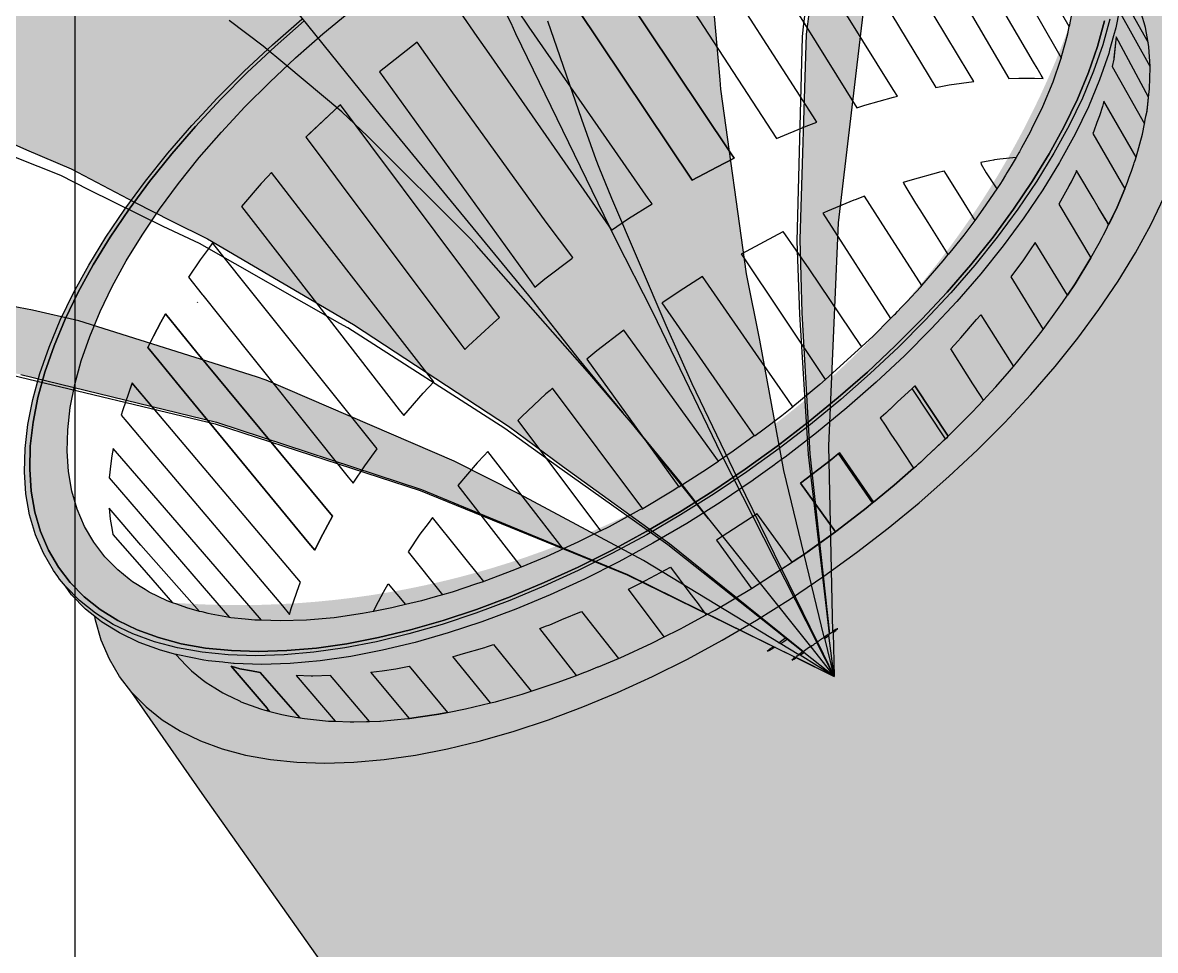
# Model space of a CAD drawing. Header units: metres. Extents: x -175 to 101, y -7 to 93.
# Drawn here: x 7.6325 to 7.6908, y 0.3985 to 0.4463 of the extents above; entities that cross this region are included whole.
import ezdxf

# ---------------------------------------------------------------- set-up
doc = ezdxf.new("R2010")
doc.units = ezdxf.units.M

# ---------------------------------------------------------------- blocks, each defined once
blk = doc.blocks.new('hidrop')
at = {"true_color": 0xffffff}
h = blk.add_hatch(color=7, dxfattribs=at)
h.dxf.hatch_style = 1
h.paths.add_polyline_path([(2.820926, -0.397867), (2.824549, -0.392676), (2.825179, -0.391852), (2.825702, -0.390954), (2.826116, -0.389984), (2.826479, -0.388744), (2.82693, -0.388385), (2.827653, -0.38765), (2.827964, -0.387211), (2.828273, -0.386839), (2.828354, -0.386701), (2.829099, -0.385514), (2.829507, -0.38456), (2.829806, -0.383539), (2.829995, -0.382456), (2.830073, -0.381315), (2.83004, -0.380121), (2.829897, -0.378878), (2.829642, -0.377592), (2.829279, -0.376267), (2.828807, -0.374909), (2.82823, -0.373522), (2.827548, -0.372114), (2.826766, -0.370688), (2.825886, -0.36925), (2.824911, -0.367807), (2.823845, -0.366364), (2.822693, -0.364927), (2.821459, -0.363501), (2.820926, -0.362928), (2.820147, -0.362092), (2.818764, -0.360706), (2.817315, -0.359347), (2.815805, -0.358022), (2.81424, -0.356736), (2.812626, -0.355493), (2.81097, -0.354299), (2.809279, -0.353159), (2.807558, -0.352076), (2.805815, -0.351055), (2.804057, -0.3501), (2.802291, -0.349215), (2.800523, -0.348404), (2.798761, -0.347669), (2.797011, -0.347014), (2.795281, -0.34644), (2.793576, -0.345951), (2.791905, -0.345548), (2.790274, -0.345233), (2.788688, -0.345008), (2.787155, -0.344872), (2.78568, -0.344826), (2.784269, -0.344872), (2.782927, -0.345008), (2.781661, -0.345233), (2.780475, -0.345548), (2.779373, -0.345951), (2.778361, -0.34644), (2.777441, -0.347014), (2.776618, -0.347669), (2.775895, -0.348404), (2.775275, -0.349215), (2.775195, -0.349353), (2.774449, -0.35054), (2.774116, -0.35132), (2.77325, -0.35186), (2.772414, -0.352526), (2.77168, -0.353272), (2.77105, -0.354096), (2.760816, -0.368569), (2.759658, -0.370366), (2.758558, -0.372305), (2.757522, -0.374378), (2.756552, -0.376577), (2.755654, -0.378894), (2.75483, -0.381319), (2.754084, -0.383842), (2.753418, -0.386455), (2.752836, -0.389145), (2.752339, -0.391904), (2.75193, -0.394719), (2.751611, -0.39758), (2.751381, -0.400476), (2.751243, -0.403395), (2.751197, -0.406325), (2.751243, -0.409256), (2.751381, -0.412174), (2.751611, -0.41507), (2.75193, -0.417931), (2.752339, -0.420747), (2.752836, -0.423505), (2.753418, -0.426196), (2.754084, -0.428808), (2.75483, -0.431332), (2.755654, -0.433757), (2.756552, -0.436073), (2.757522, -0.438272), (2.758558, -0.440346), (2.759658, -0.442284), (2.760816, -0.444081), (2.762029, -0.445729), (2.76329, -0.447222), (2.764596, -0.448553), (2.765942, -0.449717), (2.767321, -0.45071), (2.768729, -0.451528), (2.770159, -0.452168), (2.771607, -0.452626), (2.773067, -0.452902), (2.774532, -0.452994), (2.775997, -0.452902), (2.777456, -0.452626), (2.778904, -0.452168), (2.780335, -0.451528), (2.781743, -0.45071), (2.783122, -0.449717), (2.784467, -0.448553), (2.785773, -0.447222), (2.787035, -0.445729), (2.788247, -0.444081)])
h.paths.add_polyline_path([(2.776307, -0.358409), (2.776147, -0.357599), (2.776014, -0.356453), (2.775993, -0.355655), (2.775984, -0.355352), (2.776056, -0.3543), (2.776143, -0.353802), (2.776225, -0.353334), (2.776231, -0.353302), (2.776506, -0.352361), (2.776863, -0.351525), (2.776882, -0.351481), (2.777357, -0.350665), (2.777929, -0.349917), (2.778595, -0.349239), (2.779354, -0.348635), (2.780202, -0.348106), (2.781135, -0.347655), (2.782151, -0.347284), (2.783245, -0.346994), (2.784412, -0.346785), (2.785649, -0.34666), (2.786325, -0.346618), (2.786644, -0.346628), (2.786949, -0.346618), (2.788309, -0.34666), (2.789723, -0.346785), (2.791185, -0.346994), (2.792689, -0.347284), (2.79423, -0.347655), (2.795801, -0.348106), (2.797396, -0.348635), (2.799009, -0.349239), (2.800634, -0.349917), (2.802264, -0.350665), (2.803893, -0.351481, -0.05525), (2.813006, -0.357374), (2.814723, -0.358784), (2.816115, -0.360006), (2.817452, -0.361258), (2.818727, -0.362536), (2.819936, -0.363835), (2.821073, -0.36515), (2.822136, -0.366475), (2.823118, -0.367805), (2.824017, -0.369136), (2.824829, -0.370461), (2.82555, -0.371776), (2.826178, -0.373075), (2.826711, -0.374353), (2.827145, -0.375605), (2.82748, -0.376827), (2.827715, -0.378012), (2.827847, -0.379158), (2.827878, -0.380259), (2.827806, -0.381311), (2.827631, -0.382309), (2.827356, -0.38325), (2.82698, -0.38413), (2.826505, -0.384946), (2.825933, -0.385694), (2.825514, -0.38612), (2.825266, -0.386372), (2.824678, -0.386841), (2.824508, -0.386976), (2.823868, -0.387375), (2.82366, -0.387505), (2.822536, -0.388048, -0.33485)], flags=16)
for p, q in [((2.773607, -0.356786), (2.772249, -0.35922)), ((2.772139, -0.360455), (2.773735, -0.357595)), ((2.801842, -0.370287), (2.801842, -0.370287)), ((2.821167, -0.372592), (2.821192, -0.372626)), ((2.78642, -0.382921), (2.788179, -0.380376)), ((2.817575, -0.393489), (2.817567, -0.393614)), ((2.788247, -0.444081), (2.820926, -0.397867))]:
    blk.add_line(p, q)
for points in [[(2.773735, -0.357595), (2.773906, -0.358462), (2.774021, -0.35888), (2.774225, -0.359624), (2.77427, -0.359787), (2.774741, -0.361145), (2.775319, -0.362532), (2.776, -0.363941), (2.776782, -0.365367), (2.776799, -0.365393), (2.777663, -0.366804), (2.778638, -0.368247), (2.779704, -0.36969), (2.780856, -0.371127), (2.78209, -0.372553), (2.783401, -0.373962), (2.784784, -0.375348), (2.786234, -0.376707), (2.787744, -0.378032), (2.789309, -0.379318), (2.790923, -0.380561), (2.791005, -0.38062), (2.791436, -0.380931), (2.791478, -0.380961), (2.792557, -0.38174), (2.792578, -0.381755), (2.79427, -0.382896), (2.79599, -0.383978), (2.797733, -0.384999), (2.799491, -0.385954), (2.801257, -0.386839), (2.803025, -0.38765), (2.804788, -0.388385), (2.806537, -0.389041), (2.808268, -0.389614), (2.809972, -0.390103), (2.811643, -0.390506), (2.813275, -0.390821), (2.81486, -0.391047), (2.816394, -0.391183), (2.817869, -0.391228), (2.81928, -0.391183), (2.819318, -0.391179), (2.819589, -0.391151), (2.819766, -0.391133), (2.81986, -0.391124), (2.820621, -0.391047), (2.820846, -0.391006), (2.822177, -0.390744), (2.822247, -0.390725), (2.822274, -0.390718), (2.823073, -0.390506), (2.824175, -0.390103), (2.825188, -0.389614), (2.826107, -0.389041), (2.826451, -0.388766), (2.82693, -0.388385), (2.827653, -0.38765), (2.827964, -0.387211), (2.828273, -0.386839), (2.828354, -0.386701), (2.828584, -0.386399), (2.829099, -0.385514), (2.829507, -0.38456), (2.829806, -0.383539), (2.829995, -0.382456), (2.830073, -0.381315), (2.83004, -0.380121), (2.829897, -0.378878), (2.829642, -0.377592), (2.829279, -0.376267), (2.828807, -0.374909), (2.82823, -0.373522), (2.827548, -0.372114), (2.826766, -0.370688), (2.825886, -0.36925), (2.824911, -0.367807), (2.823845, -0.366364), (2.822693, -0.364927), (2.821459, -0.363501), (2.820926, -0.362928), (2.820147, -0.362092), (2.818764, -0.360706), (2.817315, -0.359347), (2.815805, -0.358022)], [(2.774217, -0.358022), (2.77458, -0.359347), (2.775052, -0.360706), (2.775629, -0.362092), (2.776311, -0.363501), (2.777093, -0.364927), (2.777974, -0.366364), (2.778949, -0.367807), (2.780014, -0.36925), (2.781167, -0.370688), (2.782401, -0.372114), (2.783712, -0.373522), (2.785095, -0.374909), (2.786544, -0.376267), (2.788055, -0.377592), (2.78962, -0.378878), (2.791233, -0.380121), (2.792889, -0.381315), (2.794581, -0.382456), (2.796301, -0.383539), (2.798044, -0.38456), (2.799802, -0.385514), (2.801568, -0.386399), (2.803336, -0.387211), (2.805098, -0.387946), (2.806848, -0.388601), (2.808579, -0.389174), (2.810283, -0.389664), (2.811954, -0.390066), (2.813586, -0.390381), (2.815171, -0.390607), (2.816705, -0.390743), (2.81818, -0.390788), (2.819591, -0.390743), (2.820932, -0.390607), (2.822198, -0.390381), (2.823384, -0.390066), (2.824486, -0.389664), (2.825498, -0.389174), (2.826418, -0.388601), (2.827241, -0.387946), (2.827964, -0.387211)], [(2.774483, -0.358116), (2.774843, -0.359429), (2.77531, -0.360774), (2.775882, -0.362147), (2.776557, -0.363542), (2.777332, -0.364955), (2.778204, -0.366378), (2.779169, -0.367807), (2.780225, -0.369236), (2.781366, -0.37066), (2.782588, -0.372072), (2.783887, -0.373468), (2.785257, -0.374841), (2.786692, -0.376186), (2.788188, -0.377498), (2.789738, -0.378772), (2.791336, -0.380003), (2.792976, -0.381185), (2.794651, -0.382315), (2.796355, -0.383388), (2.798081, -0.384399), (2.799822, -0.385344), (2.801572, -0.386221), (2.803323, -0.387024), (2.805068, -0.387752), (2.806801, -0.388401), (2.808515, -0.388969), (2.810203, -0.389454), (2.811858, -0.389853), (2.813474, -0.390164), (2.815044, -0.390388), (2.816563, -0.390523), (2.818024, -0.390568), (2.819421, -0.390523), (2.820749, -0.390388), (2.822003, -0.390164), (2.823178, -0.389853), (2.824269, -0.389454), (2.825272, -0.388969), (2.826183, -0.388401), (2.826998, -0.387752), (2.827714, -0.387024), (2.828328, -0.386221), (2.828838, -0.385344), (2.829242, -0.384399), (2.829538, -0.383388), (2.829725, -0.382315), (2.829803, -0.381185), (2.82977, -0.380003), (2.829628, -0.378772), (2.829376, -0.377498), (2.829016, -0.376186), (2.828549, -0.374841), (2.827977, -0.373468), (2.827302, -0.372072), (2.826528, -0.37066), (2.825656, -0.369236), (2.82469, -0.367807), (2.823634, -0.366378), (2.822493, -0.364955), (2.821271, -0.363542), (2.819972, -0.362147), (2.818603, -0.360774), (2.817167, -0.359429), (2.815671, -0.358116)], [(2.815671, -0.358116), (2.817167, -0.359429), (2.818603, -0.360774), (2.819972, -0.362147), (2.821271, -0.363542), (2.822493, -0.364955), (2.823634, -0.366378), (2.82469, -0.367807), (2.825656, -0.369236), (2.826528, -0.37066), (2.827302, -0.372072), (2.827977, -0.373468), (2.828549, -0.374841), (2.829016, -0.376186), (2.829376, -0.377498), (2.829628, -0.378772), (2.82977, -0.380003), (2.829803, -0.381185), (2.829725, -0.382315), (2.829538, -0.383388), (2.829242, -0.384399), (2.828838, -0.385344), (2.828328, -0.386221), (2.827714, -0.387024), (2.826998, -0.387752), (2.826183, -0.388401), (2.825272, -0.388969), (2.824269, -0.389454), (2.823178, -0.389853), (2.822003, -0.390164), (2.820749, -0.390388), (2.819421, -0.390523), (2.818024, -0.390568), (2.816563, -0.390523), (2.815044, -0.390388), (2.813474, -0.390164), (2.811858, -0.389853), (2.810203, -0.389454), (2.808515, -0.388969), (2.806801, -0.388401), (2.805068, -0.387752), (2.803323, -0.387024), (2.801572, -0.386221), (2.799822, -0.385344), (2.798081, -0.384399), (2.796355, -0.383388), (2.794651, -0.382315), (2.792976, -0.381185), (2.791336, -0.380003), (2.789738, -0.378772), (2.788188, -0.377498), (2.786692, -0.376186), (2.785257, -0.374841), (2.783887, -0.373468), (2.782588, -0.372072), (2.781366, -0.37066), (2.780225, -0.369236), (2.779169, -0.367807), (2.778204, -0.366378), (2.777332, -0.364955), (2.776557, -0.363542), (2.775882, -0.362147), (2.77531, -0.360774), (2.774843, -0.359429), (2.774483, -0.358116)], [(2.776147, -0.357599), (2.776307, -0.358409)], [(2.824549, -0.392676), (2.823815, -0.393422), (2.82298, -0.394088), (2.822046, -0.39467), (2.821018, -0.395167), (2.819899, -0.395576), (2.818695, -0.395895), (2.817409, -0.396125), (2.816047, -0.396263), (2.814615, -0.396309), (2.813117, -0.396263), (2.81156, -0.396125), (2.80995, -0.395895), (2.808293, -0.395576), (2.806596, -0.395167), (2.804866, -0.39467), (2.803109, -0.394088), (2.801332, -0.393422), (2.799543, -0.392676), (2.797748, -0.391852), (2.795954, -0.390954), (2.794169, -0.389984), (2.792399, -0.388948), (2.790653, -0.387848), (2.788935, -0.38669), (2.787254, -0.385477), (2.785615, -0.384216), (2.784026, -0.38291), (2.782493, -0.381564), (2.781021, -0.380185), (2.779617, -0.378777), (2.778285, -0.377347), (2.777032, -0.375899), (2.775862, -0.374439), (2.77478, -0.372974), (2.77379, -0.371509), (2.772896, -0.37005), (2.772102, -0.368602), (2.77141, -0.367171)], [(2.803296, -0.354964), (2.80114, -0.353831), (2.800339, -0.355029), (2.799472, -0.356325), (2.793743, -0.364895), (2.793549, -0.365185), (2.794445, -0.365634), (2.795705, -0.366318), (2.801622, -0.357467), (2.803296, -0.354964), (2.803151, -0.354885)], [(2.772859, -0.365127), (2.772534, -0.363942), (2.772428, -0.363408), (2.772402, -0.36319), (2.772338, -0.362952), (2.772299, -0.362755), (2.772258, -0.362398), (2.772221, -0.362078), (2.772201, -0.361909), (2.772166, -0.361608), (2.772136, -0.360505), (2.772139, -0.360455), (2.772208, -0.359452), (2.772249, -0.35922), (2.772383, -0.358453), (2.772452, -0.358218), (2.772534, -0.357937), (2.772659, -0.35751), (2.773035, -0.356629), (2.773505, -0.355822)], [(2.772216, -0.362033), (2.773882, -0.358933), (2.773901, -0.359094), (2.774007, -0.360009), (2.774016, -0.36009), (2.77409, -0.360467), (2.772428, -0.363408)], [(2.809863, -0.359211), (2.811802, -0.36073), (2.810905, -0.361972), (2.81002, -0.3632), (2.803999, -0.371546), (2.803802, -0.37182), (2.803284, -0.371394), (2.801908, -0.370335), (2.801886, -0.370318), (2.801842, -0.370287), (2.803229, -0.368465), (2.808106, -0.361699), (2.808975, -0.360471), (2.809861, -0.359209)], [(2.776717, -0.360006), (2.776747, -0.360093), (2.777151, -0.361258), (2.777684, -0.362536), (2.778239, -0.363685), (2.778312, -0.363835), (2.778752, -0.364638), (2.778865, -0.364843), (2.778898, -0.364903), (2.779033, -0.36515), (2.779875, -0.365226), (2.78015, -0.365265), (2.780197, -0.365274), (2.780382, -0.36531), (2.780853, -0.365401), (2.780838, -0.365483), (2.780576, -0.365924), (2.780035, -0.366757), (2.780744, -0.367805), (2.781167, -0.368378)], [(2.779033, -0.36515), (2.779238, -0.365484), (2.779429, -0.365797), (2.779508, -0.365925), (2.779587, -0.366054), (2.779762, -0.36634), (2.779845, -0.366475), (2.780035, -0.366757)], [(2.785497, -0.373437), (2.785306, -0.373246), (2.785251, -0.37319), (2.785135, -0.373075), (2.784928, -0.372851), (2.784707, -0.372615), (2.784645, -0.372548), (2.784206, -0.372076), (2.783926, -0.371776), (2.783882, -0.371724), (2.782789, -0.370461), (2.782534, -0.370143), (2.783568, -0.368481), (2.78377, -0.368156), (2.783972, -0.367843), (2.784195, -0.367494), (2.784697, -0.366665), (2.784824, -0.366461), (2.784834, -0.366413), (2.784489, -0.366314), (2.784424, -0.366295), (2.784372, -0.36628), (2.783012, -0.365897), (2.782969, -0.365886), (2.782805, -0.365838), (2.782754, -0.365826), (2.782665, -0.36597), (2.781865, -0.367255), (2.781591, -0.367696), (2.781167, -0.368378), (2.781726, -0.369136), (2.782295, -0.369845), (2.782534, -0.370143)], [(2.774281, -0.368615), (2.773838, -0.367699), (2.773442, -0.36675)], [(2.783882, -0.371724), (2.786013, -0.368415), (2.786837, -0.367135), (2.787328, -0.367319), (2.787395, -0.367344), (2.788743, -0.367906), (2.7889, -0.367972), (2.78899, -0.368013), (2.785497, -0.373437), (2.78641, -0.374353), (2.788849, -0.376572), (2.789139, -0.376827), (2.790526, -0.377967)], [(2.786986, -0.374877), (2.789695, -0.370876), (2.791022, -0.368945)], [(2.788849, -0.376572), (2.793174, -0.370103), (2.791022, -0.368945)], [(2.776398, -0.372229), (2.778059, -0.369516), (2.778312, -0.36989), (2.778664, -0.370412), (2.779307, -0.371282), (2.77765, -0.373987)], [(2.78072, -0.377628), (2.78034, -0.377221), (2.780088, -0.376949), (2.779383, -0.376135), (2.779176, -0.375896), (2.778949, -0.375633), (2.777885, -0.374306), (2.77765, -0.373987), (2.776901, -0.372974), (2.776649, -0.3726), (2.776398, -0.372229), (2.776001, -0.371642), (2.775189, -0.370315)], [(2.79251, -0.379475), (2.792468, -0.379445), (2.79207, -0.379158), (2.791102, -0.378413), (2.790582, -0.378012), (2.790526, -0.377967), (2.790785, -0.377595), (2.792115, -0.375679), (2.795173, -0.371275), (2.796374, -0.372031), (2.79722, -0.372601), (2.797263, -0.37263), (2.793232, -0.378435), (2.79251, -0.379475), (2.793596, -0.380259), (2.794352, -0.380769)], [(2.782671, -0.379619), (2.784394, -0.377032), (2.785153, -0.377743), (2.785381, -0.377957), (2.785642, -0.378201), (2.785745, -0.378298), (2.785977, -0.378502), (2.786031, -0.378549), (2.785784, -0.378921), (2.785477, -0.379384), (2.785178, -0.379835), (2.78478, -0.380436), (2.78468, -0.380587), (2.784523, -0.380825), (2.784316, -0.381137), (2.784165, -0.381004), (2.784055, -0.380908), (2.783946, -0.380812), (2.783913, -0.380783), (2.783629, -0.380517), (2.783428, -0.380325), (2.782671, -0.379619), (2.782575, -0.379529), (2.782532, -0.379487), (2.781298, -0.37825), (2.78072, -0.377628), (2.78087, -0.377392), (2.781256, -0.376785), (2.781548, -0.376327), (2.782402, -0.374984), (2.782035, -0.37459), (2.781882, -0.374426), (2.78107, -0.373487), (2.780861, -0.373246), (2.779176, -0.375896)], [(2.796394, -0.38209), (2.795156, -0.381311), (2.794352, -0.380769), (2.799234, -0.374026), (2.800609, -0.375085), (2.801135, -0.375517), (2.796394, -0.38209), (2.796742, -0.382309), (2.798249, -0.383225)], [(2.784394, -0.377032), (2.784252, -0.37689), (2.782532, -0.379487)], [(2.800422, -0.384357), (2.799969, -0.38413), (2.798411, -0.383284), (2.798348, -0.38325), (2.798249, -0.383225), (2.802896, -0.377018), (2.803022, -0.377128), (2.803235, -0.377314), (2.804472, -0.378474), (2.804674, -0.378676), (2.800422, -0.384357), (2.801598, -0.384946), (2.802344, -0.385289), (2.802595, -0.385404), (2.803228, -0.385694), (2.804506, -0.386227), (2.804561, -0.38625), (2.804852, -0.386372), (2.806434, -0.386965), (2.806466, -0.386976), (2.806804, -0.387088), (2.808061, -0.387505), (2.808551, -0.387645), (2.808932, -0.387755), (2.809632, -0.387956), (2.810465, -0.388156)], [(2.786369, -0.382879), (2.78642, -0.382921), (2.786752, -0.383194), (2.788241, -0.384341), (2.788333, -0.384407), (2.790136, -0.381906), (2.788608, -0.380729), (2.788179, -0.380376), (2.788128, -0.380334), (2.786369, -0.382879), (2.785307, -0.382006), (2.784316, -0.381137)], [(2.802344, -0.385289), (2.80623, -0.380277), (2.806417, -0.380478), (2.806772, -0.38086), (2.807772, -0.382015), (2.804506, -0.386227)], [(2.817873, -0.388962), (2.823845, -0.382034), (2.825499, -0.380115), (2.825575, -0.380501), (2.82562, -0.380896), (2.825706, -0.381633), (2.820926, -0.387186), (2.819526, -0.388812)], [(2.790568, -0.385966), (2.792363, -0.383478), (2.794453, -0.384833), (2.792653, -0.387328), (2.789878, -0.385516), (2.78977, -0.385443), (2.788333, -0.384407)], [(2.806434, -0.386965), (2.809076, -0.383666), (2.809302, -0.383971), (2.809719, -0.384536), (2.810324, -0.385431), (2.808551, -0.387645)], [(2.797142, -0.389816), (2.798987, -0.387361), (2.798821, -0.387278), (2.798395, -0.387064), (2.798105, -0.386919), (2.796832, -0.386228), (2.795873, -0.387504), (2.795408, -0.388121), (2.795205, -0.388392), (2.794984, -0.388686), (2.794528, -0.388438), (2.792653, -0.387328)], [(2.812114, -0.388509), (2.811971, -0.388212), (2.811586, -0.38751), (2.811351, -0.387082), (2.810465, -0.388156), (2.810955, -0.388275), (2.811173, -0.388327), (2.812114, -0.388509), (2.812677, -0.388617), (2.814139, -0.388826), (2.815553, -0.388951), (2.816912, -0.388993), (2.817873, -0.388962), (2.818213, -0.388951), (2.81871, -0.388901), (2.81945, -0.388826), (2.819526, -0.388812), (2.820461, -0.388645), (2.820617, -0.388617), (2.820926, -0.388527), (2.82106, -0.3885), (2.821711, -0.388327), (2.822228, -0.388138), (2.822459, -0.388054)], [(2.812309, -0.394163), (2.814322, -0.391807), (2.815237, -0.391836), (2.815316, -0.391833), (2.816088, -0.391808), (2.814082, -0.394156), (2.813313, -0.394181), (2.813115, -0.394187), (2.812461, -0.394167), (2.812309, -0.394163), (2.811787, -0.394147), (2.811753, -0.394146), (2.810338, -0.39402), (2.810262, -0.394009), (2.809687, -0.393927), (2.808874, -0.393812), (2.808753, -0.393788), (2.808299, -0.393701), (2.807368, -0.393521), (2.806083, -0.393211), (2.805825, -0.393149), (2.805653, -0.3931), (2.804457, -0.392757), (2.804252, -0.392698), (2.803989, -0.392611), (2.802655, -0.392168), (2.801663, -0.391797), (2.80137, -0.391687), (2.80104, -0.391563), (2.80056, -0.391363), (2.800533, -0.391352), (2.799507, -0.390924), (2.799413, -0.390885), (2.797781, -0.390136), (2.797142, -0.389816), (2.796976, -0.389733), (2.796555, -0.389522), (2.79627, -0.389379), (2.79615, -0.389319), (2.794984, -0.388686)], [(2.801663, -0.391797), (2.803554, -0.389377), (2.80326, -0.389267), (2.803042, -0.389186), (2.802455, -0.388941), (2.802415, -0.388924), (2.801401, -0.388501), (2.799507, -0.390924)], [(2.820926, -0.397867), (2.824549, -0.392676), (2.825179, -0.391852), (2.825702, -0.390954), (2.826116, -0.389984), (2.82642, -0.388948), (2.826451, -0.388766)], [(2.806083, -0.393211), (2.808018, -0.390821), (2.807875, -0.390787), (2.80759, -0.390705), (2.806379, -0.390357), (2.806287, -0.390331), (2.80593, -0.390213), (2.803989, -0.392611)], [(2.822274, -0.390718), (2.821743, -0.391295), (2.821479, -0.391563), (2.820926, -0.392004), (2.820719, -0.392168), (2.820278, -0.392443), (2.81987, -0.392698), (2.819654, -0.392802), (2.819404, -0.392923), (2.818977, -0.393129), (2.818936, -0.393149), (2.817919, -0.393521), (2.817702, -0.393578), (2.817607, -0.393604), (2.817567, -0.393614), (2.817436, -0.393649), (2.817575, -0.393489), (2.819442, -0.391319), (2.818983, -0.391456), (2.818382, -0.391563), (2.817936, -0.391643), (2.815906, -0.393975), (2.815655, -0.39402), (2.814417, -0.394146), (2.814082, -0.394156)], [(2.810262, -0.394009), (2.812239, -0.391639), (2.811662, -0.391557), (2.810954, -0.391456), (2.81028, -0.391326), (2.808299, -0.393701)], [(2.817436, -0.393649), (2.816824, -0.393812), (2.816402, -0.393887), (2.815906, -0.393975)]]:
    blk.add_lwpolyline(points)
blk.add_lwpolyline([(2.82106, -0.3885), (2.824084, -0.385098), (2.825704, -0.383188), (2.825664, -0.383761), (2.825566, -0.384326), (2.825528, -0.384542), (2.824038, -0.386247), (2.822459, -0.388054), (2.822726, -0.387956), (2.82366, -0.387505), (2.823868, -0.387375), (2.824508, -0.386976), (2.824678, -0.386841), (2.825266, -0.386372), (2.825514, -0.38612), (2.825933, -0.385694), (2.826505, -0.384946), (2.82698, -0.38413), (2.827356, -0.38325), (2.827631, -0.382309), (2.827806, -0.381311), (2.827878, -0.380259), (2.827847, -0.379158), (2.827715, -0.378012), (2.82748, -0.376827), (2.827145, -0.375605), (2.826711, -0.374353), (2.826178, -0.373075), (2.82555, -0.371776), (2.824829, -0.370461), (2.824017, -0.369136), (2.823118, -0.367805), (2.822136, -0.366475), (2.821073, -0.36515), (2.819936, -0.363835), (2.818727, -0.362536), (2.817452, -0.361258), (2.816115, -0.360006), (2.814723, -0.358784), (2.81328, -0.357599, 0.057052)], format="xyb")
for points in [[(2.781393, -0.351845), (2.776717, -0.360006), (2.776501, -0.359219), (2.776381, -0.358784), (2.776307, -0.358409), (2.779955, -0.352039), (2.781142, -0.349966), (2.781617, -0.34984), (2.781891, -0.349791), (2.782659, -0.349654)], [(2.778897, -0.361068), (2.778527, -0.361056), (2.778491, -0.361055), (2.778092, -0.361068), (2.77764, -0.361083), (2.77774, -0.360911), (2.777955, -0.360545), (2.778134, -0.360239), (2.783138, -0.351698), (2.784258, -0.349787), (2.784428, -0.349496), (2.785279, -0.349469), (2.785584, -0.349478), (2.786194, -0.349497), (2.784904, -0.351699), (2.779406, -0.361084)], [(2.77764, -0.361083), (2.77774, -0.360911), (2.777955, -0.360545), (2.778134, -0.360239), (2.783138, -0.351698), (2.784258, -0.349787), (2.784428, -0.349496), (2.785279, -0.349469), (2.785584, -0.349478), (2.786194, -0.349497), (2.784904, -0.351699), (2.779406, -0.361084), (2.778897, -0.361068), (2.778491, -0.361055), (2.778092, -0.361068)], [(2.781456, -0.360832), (2.786864, -0.351857), (2.787776, -0.350342), (2.788189, -0.349658), (2.789466, -0.34984), (2.789667, -0.349878), (2.790148, -0.349971), (2.788837, -0.352173), (2.783176, -0.361543), (2.782479, -0.361409), (2.781217, -0.361229)], [(2.781217, -0.361229), (2.781456, -0.360832), (2.786864, -0.351857), (2.787776, -0.350342), (2.788189, -0.349658), (2.789466, -0.34984), (2.789667, -0.349878), (2.790148, -0.349971), (2.788837, -0.352173), (2.783176, -0.361543), (2.782479, -0.361409)], [(2.785144, -0.361983), (2.78536, -0.361635), (2.790951, -0.352646), (2.791727, -0.351399), (2.792318, -0.350448), (2.794039, -0.350943), (2.794402, -0.351063), (2.793039, -0.353254), (2.787231, -0.362591), (2.786825, -0.362456), (2.785346, -0.362032)], [(2.790951, -0.352646), (2.791727, -0.351399), (2.792314, -0.350455), (2.792476, -0.350494), (2.794039, -0.350943), (2.794402, -0.351063), (2.793039, -0.353254), (2.787231, -0.362591), (2.786825, -0.362456), (2.785346, -0.362032), (2.785144, -0.361983), (2.78536, -0.361635)], [(2.798576, -0.352633), (2.798806, -0.352729), (2.79759, -0.3546), (2.791376, -0.364161), (2.789847, -0.363523), (2.789297, -0.363317), (2.7895, -0.363003), (2.795078, -0.354343), (2.795274, -0.35404), (2.795963, -0.35297), (2.796676, -0.351863), (2.7972, -0.352059)], [(2.789297, -0.363317), (2.7895, -0.363003), (2.795078, -0.354343), (2.795274, -0.35404), (2.795963, -0.35297), (2.796676, -0.351863), (2.7972, -0.352059), (2.798576, -0.352633), (2.79883, -0.352739), (2.798825, -0.352701), (2.79759, -0.3546), (2.791376, -0.364161), (2.789847, -0.363523)], [(2.793549, -0.365185), (2.793743, -0.364895), (2.799472, -0.356325), (2.800339, -0.355029), (2.80114, -0.353831), (2.803296, -0.354964), (2.801622, -0.357467), (2.795705, -0.366318), (2.794445, -0.365634)], [(2.804091, -0.358434), (2.804704, -0.357551), (2.805573, -0.356299), (2.806785, -0.357062), (2.807619, -0.357624), (2.807664, -0.357654), (2.806787, -0.358916), (2.806181, -0.359789), (2.799878, -0.368856), (2.799863, -0.368886), (2.798977, -0.368289), (2.797773, -0.367531), (2.797965, -0.367255)], [(2.797773, -0.367531), (2.797965, -0.367255), (2.804091, -0.358434), (2.804704, -0.357551), (2.805573, -0.356299), (2.806785, -0.357062), (2.807619, -0.357624), (2.807664, -0.357654), (2.806787, -0.358916), (2.806181, -0.359789), (2.799878, -0.368856), (2.799863, -0.368886), (2.798977, -0.368289)], [(2.772258, -0.362398), (2.772216, -0.362033), (2.773882, -0.358933), (2.773901, -0.359094), (2.774016, -0.36009), (2.77409, -0.360467), (2.772428, -0.363408), (2.772402, -0.36319), (2.77231, -0.362848)], [(2.801842, -0.370287), (2.803229, -0.368465), (2.808106, -0.361699), (2.808975, -0.360471), (2.809861, -0.359209), (2.811802, -0.36073), (2.810905, -0.361972), (2.81002, -0.3632), (2.803999, -0.371546), (2.803802, -0.37182), (2.803284, -0.371394), (2.801908, -0.370335), (2.801886, -0.370318)], [(2.774517, -0.362252), (2.774592, -0.362525), (2.774754, -0.362992), (2.774876, -0.363342), (2.775031, -0.363791), (2.775081, -0.363909), (2.773442, -0.36675), (2.773838, -0.367699), (2.774273, -0.368599), (2.774808, -0.367696), (2.77507, -0.367255), (2.775857, -0.365928), (2.775923, -0.365815), (2.77596, -0.365928), (2.776243, -0.366467), (2.776412, -0.366774), (2.776839, -0.367552), (2.775189, -0.370315), (2.776001, -0.371642), (2.776398, -0.372229), (2.778059, -0.369516), (2.778312, -0.36989), (2.778664, -0.370412), (2.779307, -0.371282), (2.77765, -0.373987), (2.776901, -0.372974), (2.776649, -0.3726), (2.776398, -0.372229), (2.776001, -0.371642), (2.775189, -0.370315), (2.774769, -0.369551), (2.774612, -0.369265), (2.774538, -0.36913), (2.774466, -0.368999), (2.774329, -0.368716), (2.773838, -0.367699), (2.773442, -0.36675), (2.773304, -0.366419), (2.773211, -0.36615), (2.773135, -0.36593), (2.773105, -0.365846), (2.772981, -0.365489), (2.772957, -0.365418), (2.772898, -0.365247), (2.772857, -0.36513)], [(2.774517, -0.362252), (2.774592, -0.362525), (2.774754, -0.362992), (2.774876, -0.363342), (2.775031, -0.363791), (2.775081, -0.363909), (2.773442, -0.36675), (2.773304, -0.366419), (2.773211, -0.36615), (2.773135, -0.36593), (2.773105, -0.365846), (2.772981, -0.365489), (2.772957, -0.365418), (2.772898, -0.365247), (2.772869, -0.365165), (2.772859, -0.365127)], [(2.813809, -0.362439), (2.813938, -0.362552), (2.814109, -0.362702), (2.81543, -0.36394), (2.815588, -0.364098), (2.814698, -0.365286), (2.813766, -0.366531), (2.807614, -0.37475), (2.807402, -0.375032), (2.807212, -0.37484), (2.805953, -0.373661), (2.805625, -0.373373), (2.812254, -0.364517)], [(2.805625, -0.373373), (2.812254, -0.364517), (2.813809, -0.362439), (2.813938, -0.362552), (2.814109, -0.362702), (2.815592, -0.364092), (2.814698, -0.365286), (2.813766, -0.366531), (2.807614, -0.37475), (2.807402, -0.375032), (2.807212, -0.37484), (2.805953, -0.373661)], [(2.77596, -0.365928), (2.776185, -0.366356), (2.776205, -0.366397), (2.776247, -0.366474), (2.776412, -0.366774), (2.776839, -0.367552), (2.775189, -0.370315), (2.774769, -0.369551), (2.774612, -0.369265), (2.774538, -0.36913), (2.774466, -0.368999), (2.774329, -0.368716), (2.774281, -0.368615), (2.774396, -0.368392), (2.774808, -0.367696), (2.77507, -0.367255), (2.775857, -0.365928), (2.775923, -0.365815)], [(2.8189, -0.36766), (2.818064, -0.36874), (2.817049, -0.370048), (2.81078, -0.378134), (2.810554, -0.378426), (2.80955, -0.377267), (2.809012, -0.376689), (2.815505, -0.368315), (2.81736, -0.365922), (2.817551, -0.366128), (2.817885, -0.366487)], [(2.809012, -0.376689), (2.815505, -0.368315), (2.81736, -0.365922), (2.817551, -0.366128), (2.817885, -0.366487), (2.8189, -0.36766), (2.818064, -0.36874), (2.817049, -0.370048), (2.81078, -0.378134), (2.810554, -0.378426), (2.80955, -0.377267)], [(2.820926, -0.372193), (2.820898, -0.372228), (2.820024, -0.37332), (2.813416, -0.38159), (2.813152, -0.3819), (2.812547, -0.381005), (2.811928, -0.380135), (2.818776, -0.371554), (2.820388, -0.369541), (2.820619, -0.369853), (2.820926, -0.370269), (2.821031, -0.370412), (2.821636, -0.371307)], [(2.811928, -0.380135), (2.818776, -0.371554), (2.820388, -0.369541), (2.820619, -0.369853), (2.820926, -0.370269), (2.821031, -0.370412), (2.821636, -0.371307), (2.820926, -0.372193), (2.820898, -0.372228), (2.820024, -0.37332), (2.813416, -0.38159), (2.813152, -0.3819), (2.812547, -0.381005)], [(2.814214, -0.383608), (2.814837, -0.384743), (2.815128, -0.385346), (2.815444, -0.384995), (2.822087, -0.376905), (2.823156, -0.375609), (2.82372, -0.374925), (2.823435, -0.374336), (2.823045, -0.373625), (2.822805, -0.373187), (2.821196, -0.375171)], [(2.814214, -0.383608), (2.821196, -0.375171), (2.822805, -0.373187), (2.823045, -0.373625), (2.823435, -0.374336), (2.82372, -0.374925), (2.823156, -0.375609), (2.822087, -0.376905), (2.815444, -0.384995), (2.815128, -0.385346), (2.814837, -0.384743)], [(2.784252, -0.37689), (2.784394, -0.377032), (2.785153, -0.377743), (2.785381, -0.377957), (2.785745, -0.378298), (2.785977, -0.378502), (2.786031, -0.378549), (2.785784, -0.378921), (2.785477, -0.379384), (2.785178, -0.379835), (2.78478, -0.380436), (2.78468, -0.380587), (2.784523, -0.380825), (2.784316, -0.381137), (2.785307, -0.382006), (2.786369, -0.382879), (2.788128, -0.380334), (2.788608, -0.380729), (2.790136, -0.381906), (2.788333, -0.384407), (2.78977, -0.385443), (2.789878, -0.385516), (2.790568, -0.385966), (2.792363, -0.383478), (2.794453, -0.384833), (2.792653, -0.387328), (2.789804, -0.385468), (2.788333, -0.384407), (2.788241, -0.384341), (2.786752, -0.383194), (2.78642, -0.382921), (2.786369, -0.382879), (2.785307, -0.382006), (2.784316, -0.381137), (2.784165, -0.381004), (2.784055, -0.380908), (2.783946, -0.380812), (2.783913, -0.380783), (2.783629, -0.380517), (2.783428, -0.380325), (2.782531, -0.379489)], [(2.81586, -0.387002), (2.822879, -0.378697), (2.824533, -0.376741), (2.824739, -0.377335), (2.825012, -0.378121), (2.82509, -0.378406), (2.824804, -0.378745), (2.823443, -0.380355), (2.816797, -0.388219), (2.816424, -0.38866), (2.816339, -0.388349), (2.81593, -0.38717)], [(2.823443, -0.380355), (2.816797, -0.388219), (2.816424, -0.38866), (2.816339, -0.388349), (2.81593, -0.38717), (2.81586, -0.387002), (2.822879, -0.378697), (2.824526, -0.376749), (2.824582, -0.376883), (2.824739, -0.377335), (2.825012, -0.378121), (2.82509, -0.378406), (2.824804, -0.378745)], [(2.812239, -0.391639), (2.811662, -0.391557), (2.810954, -0.391456), (2.81028, -0.391326), (2.808299, -0.393701), (2.808874, -0.393812), (2.809687, -0.393927), (2.810262, -0.394009)], [(2.815906, -0.393975), (2.817936, -0.391643), (2.818382, -0.391563), (2.818983, -0.391456), (2.819442, -0.391319), (2.817575, -0.393489), (2.817567, -0.393614), (2.817436, -0.393649), (2.816824, -0.393812), (2.816402, -0.393887)]]:
    blk.add_lwpolyline(points, close=True)
blk = doc.blocks.new('planta 2')
at = {"true_color": 0xffffff}
h = blk.add_hatch(color=7, dxfattribs=at)
h.dxf.hatch_style = 1
h.paths.add_polyline_path([(6.060596, 0.340758), (6.062782, 0.350351), (6.064123, 0.35543), (6.06619, 0.364322), (6.067262, 0.368307), (6.068216, 0.372418), (6.069341, 0.37744), (6.069959, 0.379815), (6.072057, 0.389587), (6.072179, 0.39007), (6.073906, 0.398869), (6.074152, 0.400775), (6.074177, 0.400829), (6.075098, 0.406706), (6.075437, 0.410734), (6.075739, 0.413592), (6.075805, 0.41869), (6.075817, 0.419566), (6.075073, 0.418739), (6.070376, 0.413582), (6.068061, 0.410734), (6.065279, 0.406721), (6.061604, 0.400759), (6.060591, 0.398851), (6.056325, 0.390062), (6.056126, 0.389589), (6.052578, 0.379834), (6.051835, 0.377432), (6.051503, 0.376192), (6.051176, 0.377693), (6.050962, 0.378369), (6.050798, 0.378915), (6.050735, 0.379078), (6.049282, 0.383068), (6.047962, 0.385774), (6.046876, 0.387543), (6.043967, 0.391234), (6.043583, 0.39071), (6.041084, 0.387543), (6.039997, 0.385774), (6.038677, 0.383068), (6.037199, 0.379042), (6.036997, 0.378369), (6.036783, 0.377693), (6.036783, 0.377654), (6.036456, 0.376192), (6.036253, 0.375233), (6.035418, 0.371416), (6.035375, 0.371078), (6.034594, 0.36374), (6.034531, 0.361926), (6.034318, 0.354733), (6.03441, 0.351636), (6.034594, 0.34441), (6.034903, 0.340266), (6.035418, 0.332228), (6.035875, 0.327879), (6.036441, 0.321628), (6.036783, 0.317928), (6.037212, 0.314544), (6.038677, 0.301087), (6.038781, 0.300335), (6.04055, 0.285331), (6.041084, 0.279979), (6.041631, 0.27545), (6.041747, 0.274617), (6.041877, 0.273407), (6.042335, 0.269615), (6.042618, 0.266513), (6.04372, 0.255851), (6.043844, 0.25576), (6.043978, 0.255765), (6.044281, 0.255888), (6.04427, 0.255793), (6.044693, 0.255809), (6.04481, 0.255806), (6.048531, 0.266513), (6.051819, 0.274617), (6.053446, 0.278779), (6.058597, 0.289958), (6.058889, 0.290493), (6.06384, 0.29993), (6.065252, 0.302182), (6.068072, 0.306864), (6.069122, 0.308651), (6.071001, 0.311285), (6.074253, 0.316116), (6.076143, 0.318369), (6.079168, 0.32221), (6.080655, 0.323656), (6.082035, 0.325095), (6.083686, 0.326939), (6.084544, 0.327623), (6.087625, 0.330356), (6.087793, 0.330445), (6.090363, 0.331991), (6.090791, 0.332304), (6.090821, 0.332309), (6.091525, 0.332545), (6.091745, 0.332596), (6.091882, 0.332664), (6.088206, 0.33293), (6.085663, 0.33312), (6.084975, 0.333052), (6.082528, 0.332812), (6.080284, 0.332555), (6.078325, 0.332331), (6.077745, 0.33215), (6.077121, 0.331956), (6.077095, 0.331947), (6.073144, 0.330767), (6.072041, 0.330437), (6.071798, 0.330351), (6.067279, 0.327641), (6.066295, 0.326953), (6.063404, 0.324105), (6.062879, 0.323625), (6.061572, 0.322199), (6.058876, 0.318365), (6.057553, 0.316118), (6.055253, 0.311305), (6.054204, 0.308659), (6.052833, 0.304563), (6.052098, 0.302414), (6.055431, 0.314544), (6.056513, 0.317928), (6.057847, 0.321628), (6.060055, 0.327879), (6.061839, 0.332228), (6.065481, 0.340266), (6.067664, 0.34441), (6.071843, 0.351636), (6.073935, 0.354733), (6.074729, 0.355808), (6.078756, 0.361477), (6.080261, 0.364322), (6.082703, 0.368307), (6.085213, 0.372418), (6.088175, 0.37744), (6.089799, 0.379815), (6.096379, 0.389587), (6.096757, 0.39007), (6.103527, 0.398869), (6.104962, 0.400775), (6.105013, 0.400829), (6.109979, 0.406706), (6.113275, 0.410734), (6.116046, 0.413592), (6.120813, 0.41869), (6.121633, 0.419566), (6.120584, 0.418739), (6.113803, 0.413582), (6.110188, 0.410734), (6.105868, 0.406721), (6.099669, 0.400759), (6.097954, 0.398833), (6.097914, 0.398787), (6.090122, 0.390062), (6.089718, 0.389589), (6.082523, 0.379834), (6.080827, 0.377432), (6.07609, 0.369655), (6.075219, 0.368275), (6.072864, 0.364329), (6.068286, 0.355426), (6.065827, 0.35035), (6.06186, 0.340779), (6.059859, 0.335626), (6.058572, 0.331705), (6.05813, 0.330389), (6.058598, 0.33248), (6.059288, 0.335631)])
h.paths.add_polyline_path([(6.031288, 0.389587), (6.031082, 0.39007), (6.026755, 0.398869), (6.025668, 0.400775), (6.025652, 0.400829), (6.021988, 0.406706), (6.019172, 0.410734), (6.016828, 0.413592), (6.012154, 0.41869), (6.011351, 0.419566), (6.011348, 0.418739), (6.011487, 0.413582), (6.011828, 0.410734), (6.012213, 0.406721), (6.013215, 0.400759), (6.013485, 0.398833), (6.013494, 0.398787), (6.015296, 0.390062), (6.015419, 0.389589), (6.017596, 0.379834), (6.018241, 0.377432), (6.020037, 0.369655), (6.020368, 0.368275), (6.021457, 0.364329), (6.023581, 0.355426), (6.024949, 0.35035), (6.027176, 0.340779), (6.028513, 0.335626), (6.029387, 0.331705), (6.029701, 0.330299), (6.028964, 0.33248), (6.027924, 0.335631), (6.025922, 0.340758), (6.021931, 0.350351), (6.019462, 0.35543), (6.014881, 0.364322), (6.012499, 0.368307), (6.009903, 0.372418), (6.00684, 0.37744), (6.005161, 0.379815), (5.997954, 0.389587), (5.99754, 0.39007), (5.989694, 0.398869), (5.987839, 0.400851), (5.98176, 0.406706), (5.977439, 0.410734), (5.973822, 0.413592), (5.967146, 0.41869), (5.965999, 0.419566), (5.966738, 0.418739), (5.971632, 0.413582), (5.974428, 0.410734), (5.977755, 0.406721), (5.982848, 0.400759), (5.984251, 0.398833), (5.984285, 0.398787), (5.991069, 0.390062), (5.991443, 0.389589), (5.99807, 0.379834), (5.999725, 0.377432), (6.004344, 0.369655), (6.007629, 0.364329), (6.008864, 0.361926), (6.008981, 0.36179), (6.009042, 0.361675), (6.011665, 0.357973), (6.014025, 0.354765), (6.016132, 0.351636), (6.020296, 0.344414), (6.022476, 0.340266), (6.02612, 0.332206), (6.027893, 0.327879), (6.028855, 0.325154), (6.031447, 0.31795), (6.032534, 0.314544), (6.032963, 0.31298), (6.033722, 0.311285), (6.034689, 0.308651), (6.035243, 0.306864), (6.036727, 0.302182), (6.037292, 0.29993), (6.039362, 0.290493), (6.039452, 0.289958), (6.041164, 0.278779), (6.041631, 0.27545), (6.041084, 0.279979), (6.04055, 0.285331), (6.038781, 0.300335), (6.038677, 0.301087), (6.037212, 0.314544), (6.036783, 0.317928), (6.036441, 0.321628), (6.035875, 0.327879), (6.035418, 0.332228), (6.034903, 0.340266), (6.034594, 0.34441), (6.03441, 0.351636), (6.034318, 0.354733), (6.034531, 0.361926), (6.034594, 0.36374), (6.035404, 0.371353), (6.036253, 0.375233), (6.035651, 0.37744), (6.0349, 0.379815)])
h.paths.add_polyline_path([(6.030319, 0.318369), (6.027773, 0.32221), (6.026526, 0.323656), (6.025038, 0.325095), (6.023259, 0.326939), (6.022332, 0.327623), (6.017997, 0.330356), (6.017758, 0.330445), (6.014421, 0.331497), (6.012854, 0.331991), (6.011677, 0.332302), (6.009945, 0.332514), (6.007617, 0.332798), (6.004565, 0.33312), (6.002088, 0.332939), (5.998179, 0.332667), (5.999108, 0.332331), (5.999515, 0.331947), (6.001871, 0.330437), (6.002025, 0.330351), (6.004914, 0.327641), (6.005736, 0.326953), (6.00816, 0.324105), (6.0086, 0.323625), (6.010008, 0.322199), (6.012902, 0.318365), (6.014716, 0.316118), (6.017832, 0.311305), (6.019653, 0.308659), (6.021976, 0.304563), (6.023374, 0.302161), (6.024732, 0.299925), (6.029523, 0.290493), (6.029806, 0.289958), (6.034799, 0.278781), (6.036372, 0.274629), (6.039566, 0.266514), (6.043155, 0.25575), (6.043327, 0.255766), (6.043728, 0.255782), (6.042618, 0.266513), (6.041877, 0.273407), (6.041747, 0.274617), (6.041631, 0.27545), (6.041164, 0.278779), (6.039452, 0.289958), (6.039362, 0.290493), (6.037292, 0.29993), (6.036727, 0.302182), (6.035243, 0.306864), (6.034689, 0.308651), (6.033722, 0.311285), (6.032963, 0.31298), (6.031559, 0.316116)])
h.paths.add_polyline_path([(6.022476, 0.340266), (6.020296, 0.344414), (6.016132, 0.351636), (6.014025, 0.354765), (6.011665, 0.357973), (6.009042, 0.361675), (6.008981, 0.36179), (6.008864, 0.361926), (6.007364, 0.363722), (6.000746, 0.371078), (6.000374, 0.371424), (5.993117, 0.377693), (5.992274, 0.378369), (5.991479, 0.379042), (5.991418, 0.379042), (5.99138, 0.379078), (5.985658, 0.383054), (5.981495, 0.385773), (5.978065, 0.387543), (5.970439, 0.391234), (5.970895, 0.39071), (5.973969, 0.387533), (5.975862, 0.385773), (5.97816, 0.383068), (5.981826, 0.379078), (5.98189, 0.379042), (5.9824, 0.378369), (5.982939, 0.377656), (5.982966, 0.377623), (5.988266, 0.371416), (5.98857, 0.371078), (5.99409, 0.36374), (5.995522, 0.361926), (5.99814, 0.357973), (5.99889, 0.35689), (5.999613, 0.355808), (6.000361, 0.354733), (6.002584, 0.351636), (6.007022, 0.34441), (6.009642, 0.340266), (6.014012, 0.332228), (6.014421, 0.331497), (6.017952, 0.330384), (6.022332, 0.327623), (6.023259, 0.326939), (6.025038, 0.325095), (6.026526, 0.323656), (6.027773, 0.32221), (6.030319, 0.318369), (6.031559, 0.316116), (6.032963, 0.31298), (6.032534, 0.314544), (6.031447, 0.31795), (6.028855, 0.325154), (6.027893, 0.327879), (6.02612, 0.332206)], flags=17)
h.paths.add_polyline_path([(6.004492, 0.340266), (6.001099, 0.344414), (5.995029, 0.351636), (5.991955, 0.354765), (5.988716, 0.357973), (5.984871, 0.361926), (5.982811, 0.363722), (5.974233, 0.371078), (5.97375, 0.371424), (5.964852, 0.377693), (5.963875, 0.378369), (5.962952, 0.379042), (5.962896, 0.379042), (5.962837, 0.379078), (5.956198, 0.383054), (5.95163, 0.385773), (5.947866, 0.387543), (5.941019, 0.39071), (5.95127, 0.385773), (5.96231, 0.379042), (5.972989, 0.371078), (5.983248, 0.361926), (5.993029, 0.351636), (6.00228, 0.340266), (6.007496, 0.332811), (6.007617, 0.332798), (6.009945, 0.332514)])
h.paths.add_polyline_path([(5.996141, 0.316116), (5.992498, 0.318369), (5.985872, 0.32221), (5.982621, 0.323656), (5.979136, 0.325095), (5.97497, 0.326939), (5.972802, 0.327623), (5.96359, 0.330356), (5.963084, 0.330445), (5.953578, 0.331991), (5.951437, 0.332304), (5.95138, 0.332309), (5.944254, 0.332798), (5.939229, 0.33312), (5.938647, 0.333094), (5.937247, 0.333031), (5.936904, 0.333058), (5.93518, 0.332939), (5.928296, 0.332626), (5.936762, 0.332925), (5.937212, 0.332942), (5.946133, 0.332186), (5.946587, 0.332147), (5.94734, 0.332083), (5.947561, 0.332014), (5.947938, 0.331956), (5.947981, 0.331947), (5.951234, 0.331271), (5.957146, 0.330043), (5.968153, 0.326396), (5.978954, 0.32144), (5.989489, 0.315203), (5.9997, 0.307718), (6.00953, 0.299028), (6.018707, 0.289392), (6.027694, 0.278363), (6.036134, 0.266302), (6.042498, 0.255721), (6.042539, 0.255714), (6.042578, 0.255717), (6.042752, 0.255786), (6.037502, 0.266513), (6.032984, 0.274617), (6.030531, 0.278779), (6.02296, 0.289958), (6.022541, 0.290493), (6.014662, 0.29993), (6.01245, 0.302182), (6.007533, 0.306864), (6.005698, 0.308651), (6.002451, 0.311285)])
h.paths.add_polyline_path([(6.088524, 0.307695), (6.098792, 0.315174), (6.109385, 0.321405), (6.120244, 0.326354), (6.131309, 0.329994), (6.141611, 0.332117), (6.151403, 0.332942), (6.159664, 0.332626), (6.153791, 0.33293), (6.151601, 0.333032), (6.151055, 0.333058), (6.149734, 0.33312), (6.149313, 0.333094), (6.144698, 0.332812), (6.137423, 0.332331), (6.135326, 0.331956), (6.135277, 0.331947), (6.125773, 0.330437), (6.125275, 0.330351), (6.115995, 0.327641), (6.113781, 0.326953), (6.107268, 0.324105), (6.106086, 0.323625), (6.102831, 0.322199), (6.096123, 0.318365), (6.092439, 0.316118), (6.08607, 0.311305), (6.082765, 0.308659), (6.078503, 0.304563), (6.075943, 0.302161), (6.073715, 0.299925), (6.065727, 0.290493), (6.065301, 0.289958), (6.057621, 0.278781), (6.05514, 0.274629), (6.050549, 0.266514), (6.045236, 0.255808), (6.045488, 0.255811), (6.051872, 0.266295), (6.06036, 0.278348), (6.069396, 0.289368), (6.078638, 0.299011)])
h.paths.add_polyline_path([(6.080938, 0.344414), (6.085359, 0.351636), (6.087598, 0.354733), (6.087598, 0.354765), (6.088346, 0.355808), (6.089069, 0.35689), (6.08982, 0.357973), (6.092457, 0.361926), (6.093869, 0.363722), (6.099384, 0.371078), (6.099694, 0.371424), (6.104993, 0.377623), (6.10502, 0.377693), (6.10556, 0.378369), (6.106088, 0.379042), (6.106133, 0.379078), (6.1098, 0.383054), (6.112097, 0.385773), (6.11399, 0.387543), (6.117065, 0.39071), (6.117538, 0.391234), (6.116504, 0.39071), (6.109894, 0.387533), (6.106464, 0.385773), (6.102301, 0.383068), (6.096481, 0.379042), (6.095685, 0.378369), (6.094843, 0.377656), (6.094806, 0.377623), (6.087586, 0.371416), (6.087221, 0.371078), (6.080595, 0.36374), (6.079075, 0.361926), (6.078756, 0.361477), (6.074729, 0.355808), (6.073935, 0.354733), (6.071843, 0.351636), (6.067664, 0.34441), (6.065481, 0.340266), (6.061839, 0.332228), (6.060055, 0.327879), (6.057847, 0.321628), (6.056513, 0.317928), (6.055431, 0.314544), (6.052098, 0.302414), (6.052833, 0.304563), (6.054204, 0.308659), (6.055253, 0.311305), (6.057553, 0.316118), (6.058876, 0.318365), (6.061572, 0.322199), (6.062879, 0.323625), (6.063404, 0.324105), (6.066295, 0.326953), (6.067279, 0.327641), (6.071798, 0.330351), (6.072041, 0.330437), (6.073144, 0.330767), (6.073554, 0.331502), (6.073947, 0.332206), (6.078321, 0.340266)], flags=17)
h.paths.add_polyline_path([(6.08568, 0.340266), (6.09493, 0.351636), (6.104712, 0.361926), (6.114971, 0.371078), (6.12565, 0.379042), (6.13669, 0.385773), (6.146941, 0.39071), (6.140093, 0.387533), (6.136329, 0.385773), (6.136251, 0.385727), (6.131761, 0.383068), (6.125008, 0.379042), (6.124085, 0.378369), (6.123107, 0.377656), (6.123062, 0.377623), (6.11421, 0.371424), (6.113727, 0.371078), (6.111144, 0.368864), (6.105148, 0.36374), (6.103061, 0.361926), (6.097095, 0.355808), (6.096004, 0.354733), (6.092931, 0.351636), (6.08686, 0.344414), (6.083464, 0.340266), (6.077999, 0.332512), (6.077798, 0.332228), (6.077745, 0.33215), (6.078325, 0.332331), (6.080284, 0.332555), (6.080463, 0.332811)])
for p, q in [((6.014716, 0.316118), (6.017832, 0.311305)), ((6.037212, 0.314544), (6.038677, 0.301087)), ((6.049282, 0.301087), (6.050745, 0.314544)), ((6.018837, 0.308651), (6.016958, 0.311285)), ((6.017832, 0.311305), (6.019653, 0.308659)), ((6.034689, 0.308651), (6.033722, 0.311285)), ((6.019888, 0.306864), (6.018837, 0.308651)), ((6.019653, 0.308659), (6.021976, 0.304563)), ((6.035243, 0.306864), (6.034689, 0.308651)), ((6.01245, 0.302182), (6.007533, 0.306864)), ((6.022708, 0.302182), (6.019888, 0.306864)), ((6.036727, 0.302182), (6.035243, 0.306864)), ((6.021976, 0.304563), (6.023374, 0.302161)), ((6.014662, 0.29993), (6.01245, 0.302182)), ((6.024119, 0.29993), (6.022708, 0.302182)), ((6.023374, 0.302161), (6.024732, 0.299925)), ((6.037292, 0.29993), (6.036727, 0.302182)), ((6.038677, 0.301087), (6.038781, 0.300335)), ((6.049178, 0.300335), (6.049282, 0.301087)), ((6.022541, 0.290493), (6.014662, 0.29993)), ((6.029071, 0.290493), (6.024119, 0.29993)), ((6.024732, 0.299925), (6.029523, 0.290493)), ((6.039362, 0.290493), (6.037292, 0.29993)), ((6.038781, 0.300335), (6.04055, 0.285331)), ((6.047411, 0.285331), (6.049178, 0.300335)), ((6.051396, 0.299925), (6.049796, 0.29325)), ((6.058889, 0.290493), (6.06384, 0.29993)), ((6.065419, 0.290493), (6.073298, 0.29993)), ((6.073715, 0.299925), (6.065727, 0.290493)), ((6.009028, 0.299292), (6.018563, 0.289368)), ((6.00953, 0.299028), (6.018707, 0.289392)), ((6.049796, 0.29325), (6.049135, 0.290493)), ((6.02296, 0.289958), (6.022541, 0.290493)), ((6.029362, 0.289958), (6.029071, 0.290493)), ((6.029523, 0.290493), (6.029806, 0.289958)), ((6.039452, 0.289958), (6.039362, 0.290493)), ((6.049135, 0.290493), (6.049034, 0.289958)), ((6.058597, 0.289958), (6.058889, 0.290493)), ((6.065, 0.289958), (6.065419, 0.290493)), ((6.065727, 0.290493), (6.065301, 0.289958)), ((6.030531, 0.278779), (6.02296, 0.289958)), ((6.034513, 0.278779), (6.029362, 0.289958)), ((6.029806, 0.289958), (6.034799, 0.278781)), ((6.041164, 0.278779), (6.039452, 0.289958)), ((6.049034, 0.289958), (6.048637, 0.287786)), ((6.053446, 0.278779), (6.058597, 0.289958)), ((6.057428, 0.278779), (6.065, 0.289958)), ((6.065301, 0.289958), (6.057621, 0.278781)), ((6.018563, 0.289368), (6.027599, 0.278348)), ((6.018707, 0.289392), (6.027694, 0.278363)), ((6.069396, 0.289368), (6.06036, 0.278348)), ((6.048637, 0.287786), (6.047134, 0.278781)), ((6.04055, 0.285331), (6.041084, 0.279979)), ((6.046876, 0.279966), (6.047411, 0.285331)), ((6.041084, 0.279979), (6.041631, 0.27545)), ((6.045625, 0.269615), (6.046876, 0.279966)), ((6.027599, 0.278348), (6.036087, 0.266295)), ((6.027694, 0.278363), (6.036134, 0.266302)), ((6.032984, 0.274617), (6.030531, 0.278779)), ((6.036141, 0.274617), (6.034513, 0.278779)), ((6.034799, 0.278781), (6.036372, 0.274629)), ((6.041631, 0.27545), (6.041164, 0.278779)), ((6.047134, 0.278781), (6.046492, 0.274629)), ((6.051819, 0.274617), (6.053446, 0.278779)), ((6.06036, 0.278348), (6.051872, 0.266295)), ((6.054976, 0.274617), (6.057428, 0.278779)), ((6.057621, 0.278781), (6.05514, 0.274629)), ((6.041747, 0.274617), (6.041631, 0.27545)), ((6.037502, 0.266513), (6.032984, 0.274617)), ((6.039428, 0.266513), (6.036141, 0.274617)), ((6.036372, 0.274629), (6.039566, 0.266514)), ((6.041877, 0.273407), (6.041747, 0.274617)), ((6.046492, 0.274629), (6.045504, 0.266514)), ((6.048531, 0.266513), (6.051819, 0.274617)), ((6.050457, 0.266513), (6.054976, 0.274617)), ((6.05514, 0.274629), (6.050549, 0.266514)), ((6.041877, 0.273407), (6.042335, 0.269615)), ((6.042618, 0.266513), (6.041877, 0.273407)), ((6.042335, 0.269615), (6.042618, 0.266513)), ((6.044234, 0.255798), (6.045625, 0.269615)), ((6.036087, 0.266295), (6.042498, 0.255721)), ((6.036134, 0.266302), (6.042498, 0.255721)), ((6.04278, 0.255728), (6.037502, 0.266513)), ((6.043127, 0.255756), (6.039428, 0.266513)), ((6.039566, 0.266514), (6.043155, 0.25575)), ((6.042618, 0.266513), (6.043728, 0.255781)), ((6.045504, 0.266514), (6.04427, 0.255793)), ((6.04481, 0.255806), (6.048531, 0.266513)), ((6.050549, 0.266514), (6.045236, 0.255807)), ((6.045236, 0.255807), (6.050457, 0.266513)), ((6.051872, 0.266295), (6.045487, 0.255809)), ((6.041198, 0.257031), (6.041158, 0.25704)), ((6.041164, 0.257058), (6.041211, 0.257068)), ((6.04125, 0.257025), (6.041198, 0.257031)), ((6.041211, 0.257068), (6.041287, 0.257078)), ((6.041365, 0.257016), (6.041268, 0.257023)), ((6.041307, 0.25708), (6.04139, 0.257087)), ((6.041469, 0.257011), (6.041365, 0.257016)), ((6.04139, 0.257087), (6.041518, 0.257097)), ((6.041635, 0.257005), (6.041488, 0.25701)), ((6.041542, 0.257098), (6.041658, 0.257105)), ((6.041735, 0.257002), (6.041635, 0.257005)), ((6.042096, 0.257124), (6.042242, 0.257129)), ((6.042196, 0.256996), (6.042159, 0.256996)), ((6.042413, 0.256995), (6.042196, 0.256996)), ((6.042242, 0.257129), (6.042462, 0.257136)), ((6.04264, 0.256996), (6.042413, 0.256995)), ((6.042462, 0.257136), (6.042651, 0.25714)), ((6.042727, 0.256996), (6.04264, 0.256996)), ((6.042946, 0.255748), (6.04278, 0.255728)), ((6.043127, 0.255756), (6.042946, 0.255748)), ((6.043155, 0.25575), (6.043127, 0.255756)), ((6.043155, 0.25575), (6.043151, 0.255687)), ((6.043155, 0.25575), (6.043189, 0.255753)), ((6.043189, 0.255753), (6.043243, 0.255757)), ((6.043357, 0.255767), (6.043243, 0.255757)), ((6.04358, 0.255776), (6.043357, 0.255767)), ((6.043639, 0.255773), (6.04358, 0.255776)), ((6.043639, 0.255773), (6.04373, 0.255754)), ((6.04373, 0.255754), (6.043728, 0.255781)), ((6.04373, 0.255754), (6.04378, 0.255757)), ((6.04373, 0.255754), (6.04398, 0.253276)), ((6.04381, 0.255784), (6.04378, 0.255757)), ((6.043844, 0.25576), (6.04381, 0.255784)), ((6.043844, 0.25576), (6.04391, 0.255763)), ((6.04391, 0.255763), (6.043977, 0.255765)), ((6.044045, 0.255792), (6.043977, 0.255765)), ((6.04398, 0.253276), (6.044231, 0.255771)), ((6.044266, 0.255761), (6.04398, 0.253276)), ((6.045485, 0.255758), (6.04398, 0.253276)), ((6.04411, 0.255769), (6.044045, 0.255792)), ((6.04411, 0.255769), (6.044175, 0.25577)), ((6.044175, 0.25577), (6.044231, 0.255771)), ((6.04427, 0.255793), (6.044231, 0.255771)), ((6.04427, 0.255793), (6.044266, 0.255761)), ((6.04427, 0.255793), (6.044347, 0.255796)), ((6.044347, 0.255796), (6.04444, 0.255799)), ((6.04444, 0.255799), (6.044529, 0.255802)), ((6.044529, 0.255802), (6.044613, 0.255804)), ((6.044613, 0.255804), (6.044689, 0.255806)), ((6.044689, 0.255806), (6.044755, 0.255806)), ((6.044755, 0.255806), (6.04481, 0.255806)), ((6.04481, 0.255806), (6.044849, 0.255805)), ((6.044821, 0.255723), (6.04481, 0.255806)), ((6.044945, 0.255815), (6.044849, 0.255805)), ((6.045143, 0.255818), (6.044945, 0.255815)), ((6.045236, 0.255807), (6.045143, 0.255818)), ((6.045144, 0.255738), (6.045196, 0.255761)), ((6.045236, 0.255807), (6.045196, 0.255761)), ((6.045236, 0.255807), (6.04531, 0.255809)), ((6.04531, 0.255809), (6.045385, 0.255809)), ((6.045385, 0.255809), (6.045445, 0.25581)), ((6.045445, 0.25581), (6.045487, 0.255809)), ((6.045487, 0.255809), (6.045485, 0.255758)), ((6.045485, 0.255758), (6.045623, 0.255767)), ((6.045623, 0.25582), (6.045487, 0.255809)), ((6.045736, 0.255818), (6.045623, 0.25582)), ((6.045623, 0.255767), (6.045736, 0.255776)), ((6.045778, 0.25578), (6.045736, 0.255818)), ((6.045822, 0.255815), (6.045778, 0.25578)), ((6.045778, 0.25578), (6.045823, 0.255785)), ((6.045881, 0.255793), (6.045822, 0.255815)), ((6.045823, 0.255785), (6.045881, 0.255793)), ((6.042248, 0.255698), (6.04221, 0.255693)), ((6.04223, 0.255673), (6.042268, 0.255671)), ((6.042311, 0.255669), (6.042248, 0.255698)), ((6.042354, 0.25571), (6.042311, 0.255669)), ((6.042311, 0.255669), (6.042355, 0.255668)), ((6.042467, 0.255719), (6.042354, 0.25571)), ((6.042355, 0.255668), (6.042493, 0.255666)), ((6.042539, 0.255714), (6.042467, 0.255719)), ((6.042493, 0.255666), (6.042519, 0.255686)), ((6.042498, 0.255721), (6.042539, 0.255714)), ((6.042519, 0.255686), (6.04398, 0.253276)), ((6.042539, 0.255714), (6.042578, 0.255717)), ((6.042539, 0.255714), (6.04398, 0.253276)), ((6.042605, 0.255728), (6.042578, 0.255717)), ((6.042633, 0.255721), (6.042605, 0.255728)), ((6.042633, 0.255721), (6.042703, 0.255725)), ((6.042703, 0.255725), (6.04278, 0.255728)), ((6.042837, 0.255667), (6.04278, 0.255728)), ((6.042837, 0.255667), (6.042948, 0.255668)), ((6.04398, 0.253276), (6.042837, 0.255667)), ((6.042948, 0.255668), (6.043151, 0.255687)), ((6.04398, 0.253276), (6.043151, 0.255687)), ((6.04398, 0.253276), (6.045144, 0.255738)), ((6.04398, 0.253276), (6.044821, 0.255723)), ((6.044821, 0.255723), (6.044946, 0.255729)), ((6.044946, 0.255729), (6.045144, 0.255738))]:
    blk.add_line(p, q)

msp = doc.modelspace()

# ---------------------------------------------------------------- linework, layer by layer
msp.add_line((7.635174, -0.186221), (7.635174, 1.737711))

# ---------------------------------------------------------------- block references
at = {"xscale": 0.7795417030862183, "yscale": 0.7795417030862183, "zscale": 0.7795417030862183, "rotation": 32.64801757111652}
msp.add_blockref('planta 2', (3.813638, -2.295381), dxfattribs=at)
at = {"xscale": -1}
msp.add_blockref('hidrop', (10.462642, 0.804472), dxfattribs=at)

doc.saveas('drawing.dxf')
